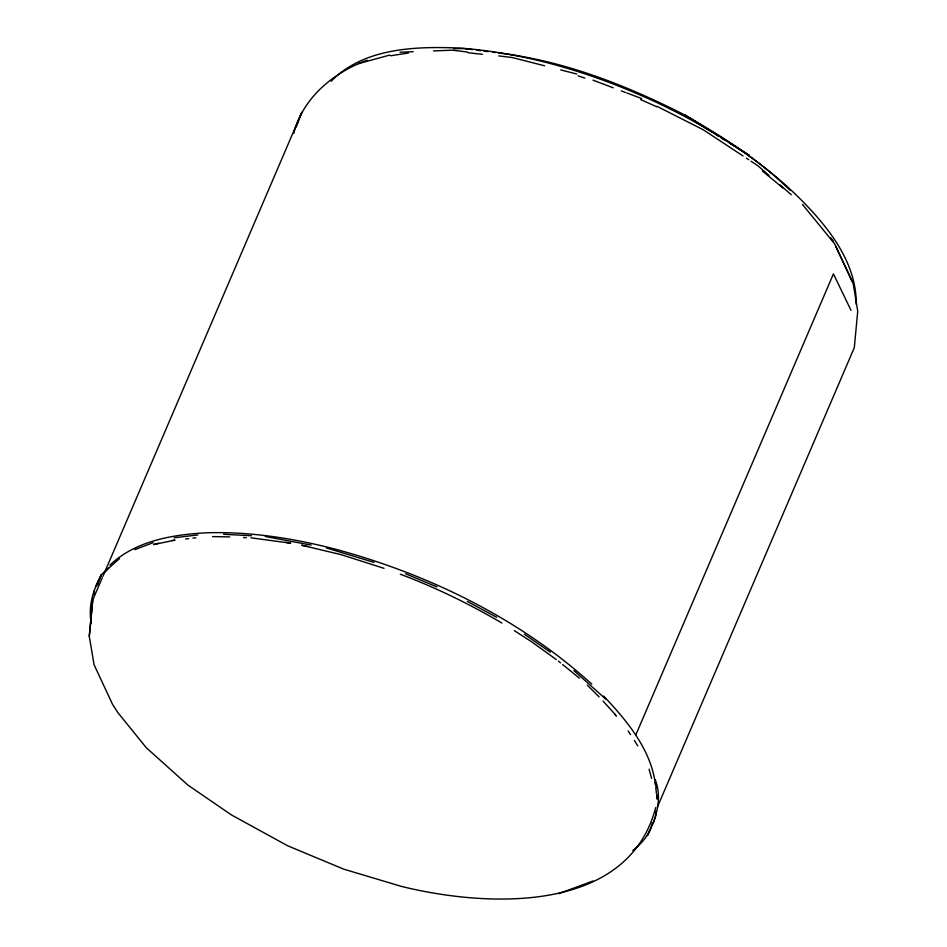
<?xml version="1.0" encoding="UTF-8"?>
<svg xmlns="http://www.w3.org/2000/svg" width="947" height="947" viewBox="0 0 947 947"><rect width="100%" height="100%" fill="white"/><g stroke="black" fill="none" stroke-linecap="round" stroke-linejoin="round"><path stroke-width="1.42" d="M856.23 304.176C856.656 261.443 827.015 225.575 798.285 196.988C757.387 157.202 708.107 126.886 656.756 102.489C594.586 73.688 527.893 52.985 459.283 48.06C415.39 46.237 363.968 47.764 331.154 81.205M92.38 604.375L92.759 599.925L102.3 577.753M655.691 807.578C627.66 914.743 485.775 907.273 401.315 886.368L343.773 869.168L287.663 845.778L231.411 814.917L187.956 785.122L146.264 747.704L117.854 712.582L112.61 704.497L94.084 664.735L89.278 636.325L92.759 599.925M89.278 636.325L92.238 605.831M656.058 811.224L655.502 816.799L653.063 823.523M93.706 594.538L94.463 590.715M293.736 133.539C302.661 97.92 333.664 72.315 367.105 60.265M97.411 585.27L101.365 574.722L119.559 558.529M296.328 126.874L301.821 112.243L102.868 576.451M652.258 822.671C649.962 834.508 641.9 843.315 632.762 850.548M635.638 735.369L833.431 273.872L851.01 310.344M657.419 807.01L854.312 347.62L857.722 311.208L853.188 283.603L835.763 246.279M649.642 830.377L647.417 835.55C656.295 818.729 662.415 798.487 655.324 779.902M95.718 586.749L101.365 574.722C93.232 589.638 87.858 606.471 91.374 623.576M108.716 567.869L103.401 573.148L107.425 569.325M109.888 565.146C135.409 540.82 172.188 534.724 206.067 532.806C249.582 531.409 293.049 538.239 335.096 549.094C429.027 574.462 519.347 618.498 591.78 684.125M134.794 549.651L153.165 542.667M593.082 880.982L558.789 893.613L559.748 893.281M358.475 63.638L389.655 55.092M158.729 543.187L153.521 544.584L175.041 540.133L172.236 540.5M390.566 55.766L408.429 53.032M174.189 537.766L197.864 534.948M185.659 538.997L188.583 538.654M192.963 538.133L195.887 537.778M400.06 52.239L413.141 51.718M433.501 50.925L452.406 50.179L467.427 52.038M453.66 48.723L463.734 48.534L472.364 49.635M212.507 536.594L229.719 536.902M223.61 534.274L251.417 535.753M243.486 537.553L246.232 537.695M468.055 52.724L482.402 54.299M250.991 537.825L290.729 543.199L285.663 542.288M498.82 55.909L512.481 57.589L544.632 65.805M476.684 50.191L481.005 50.736M483.881 51.102L488.202 51.659M492.523 52.203L495.399 52.57M498.288 52.937C563.879 60.691 626.346 85.242 684.882 115.049C720.809 135.67 755.99 157.687 786.105 186.429L790.26 190.347M265.314 536.499L311.137 545.07M308.083 546.49L301.572 545.235L341.145 554.658L384.02 568.33M560.707 69.912L576.782 74.02M326.407 547.922L374.018 562.4M578.096 75.878L584.891 78.08M592.988 80.152L613.242 87.811M621.339 90.876L625.387 92.404M626.736 92.913L641.593 98.535M400.309 574.225C435.537 587.424 469.463 603.985 501.886 623.031M405.576 573.775L436.934 586.891M640.681 99.589L656.721 106.774M656.969 106.324L703.124 129.692L743.004 155.947M467.309 601.404L496.702 617.314M713.363 132.864L684.882 115.049L711.931 131.893M715.837 134.415L718.311 135.966M722.028 138.286L725.745 140.606M729.462 142.926L749.266 155.32L728.113 142.038M714.429 133.456L718.157 135.788M720.643 137.351L725.627 140.476M514.328 630.631L531.539 641.735L556.291 659.538M746.414 158.196L748.698 159.7M750.971 161.191L757.813 165.689L768.976 175.384M524.378 634.218L550.349 652.14M558.41 661.136L560.541 662.829M562.66 664.522L579.375 678.17M762.43 171.064L782.956 187.956M780.15 185.067L791.313 194.751M573.941 670.594L605.772 699.123M587.306 685.143L599.12 696.933M603.061 701.052L615.704 715.021M603.618 696.069C627.234 721.01 651.394 750.012 655.537 785.264M830.495 237.673L833.135 240.905M802.476 204.445L834.52 243.687L852.087 281.141M614.674 714.168L616.39 716.311M628.074 730.954L630.572 734.623M634.407 740.471L637.757 745.928M649.074 769.189L651.607 778.339M655.229 782.494L656.271 787.691M655.833 788.034L656.449 793.574M656.756 796.344L657.052 799.114L656.875 794.569"/></g></svg>
